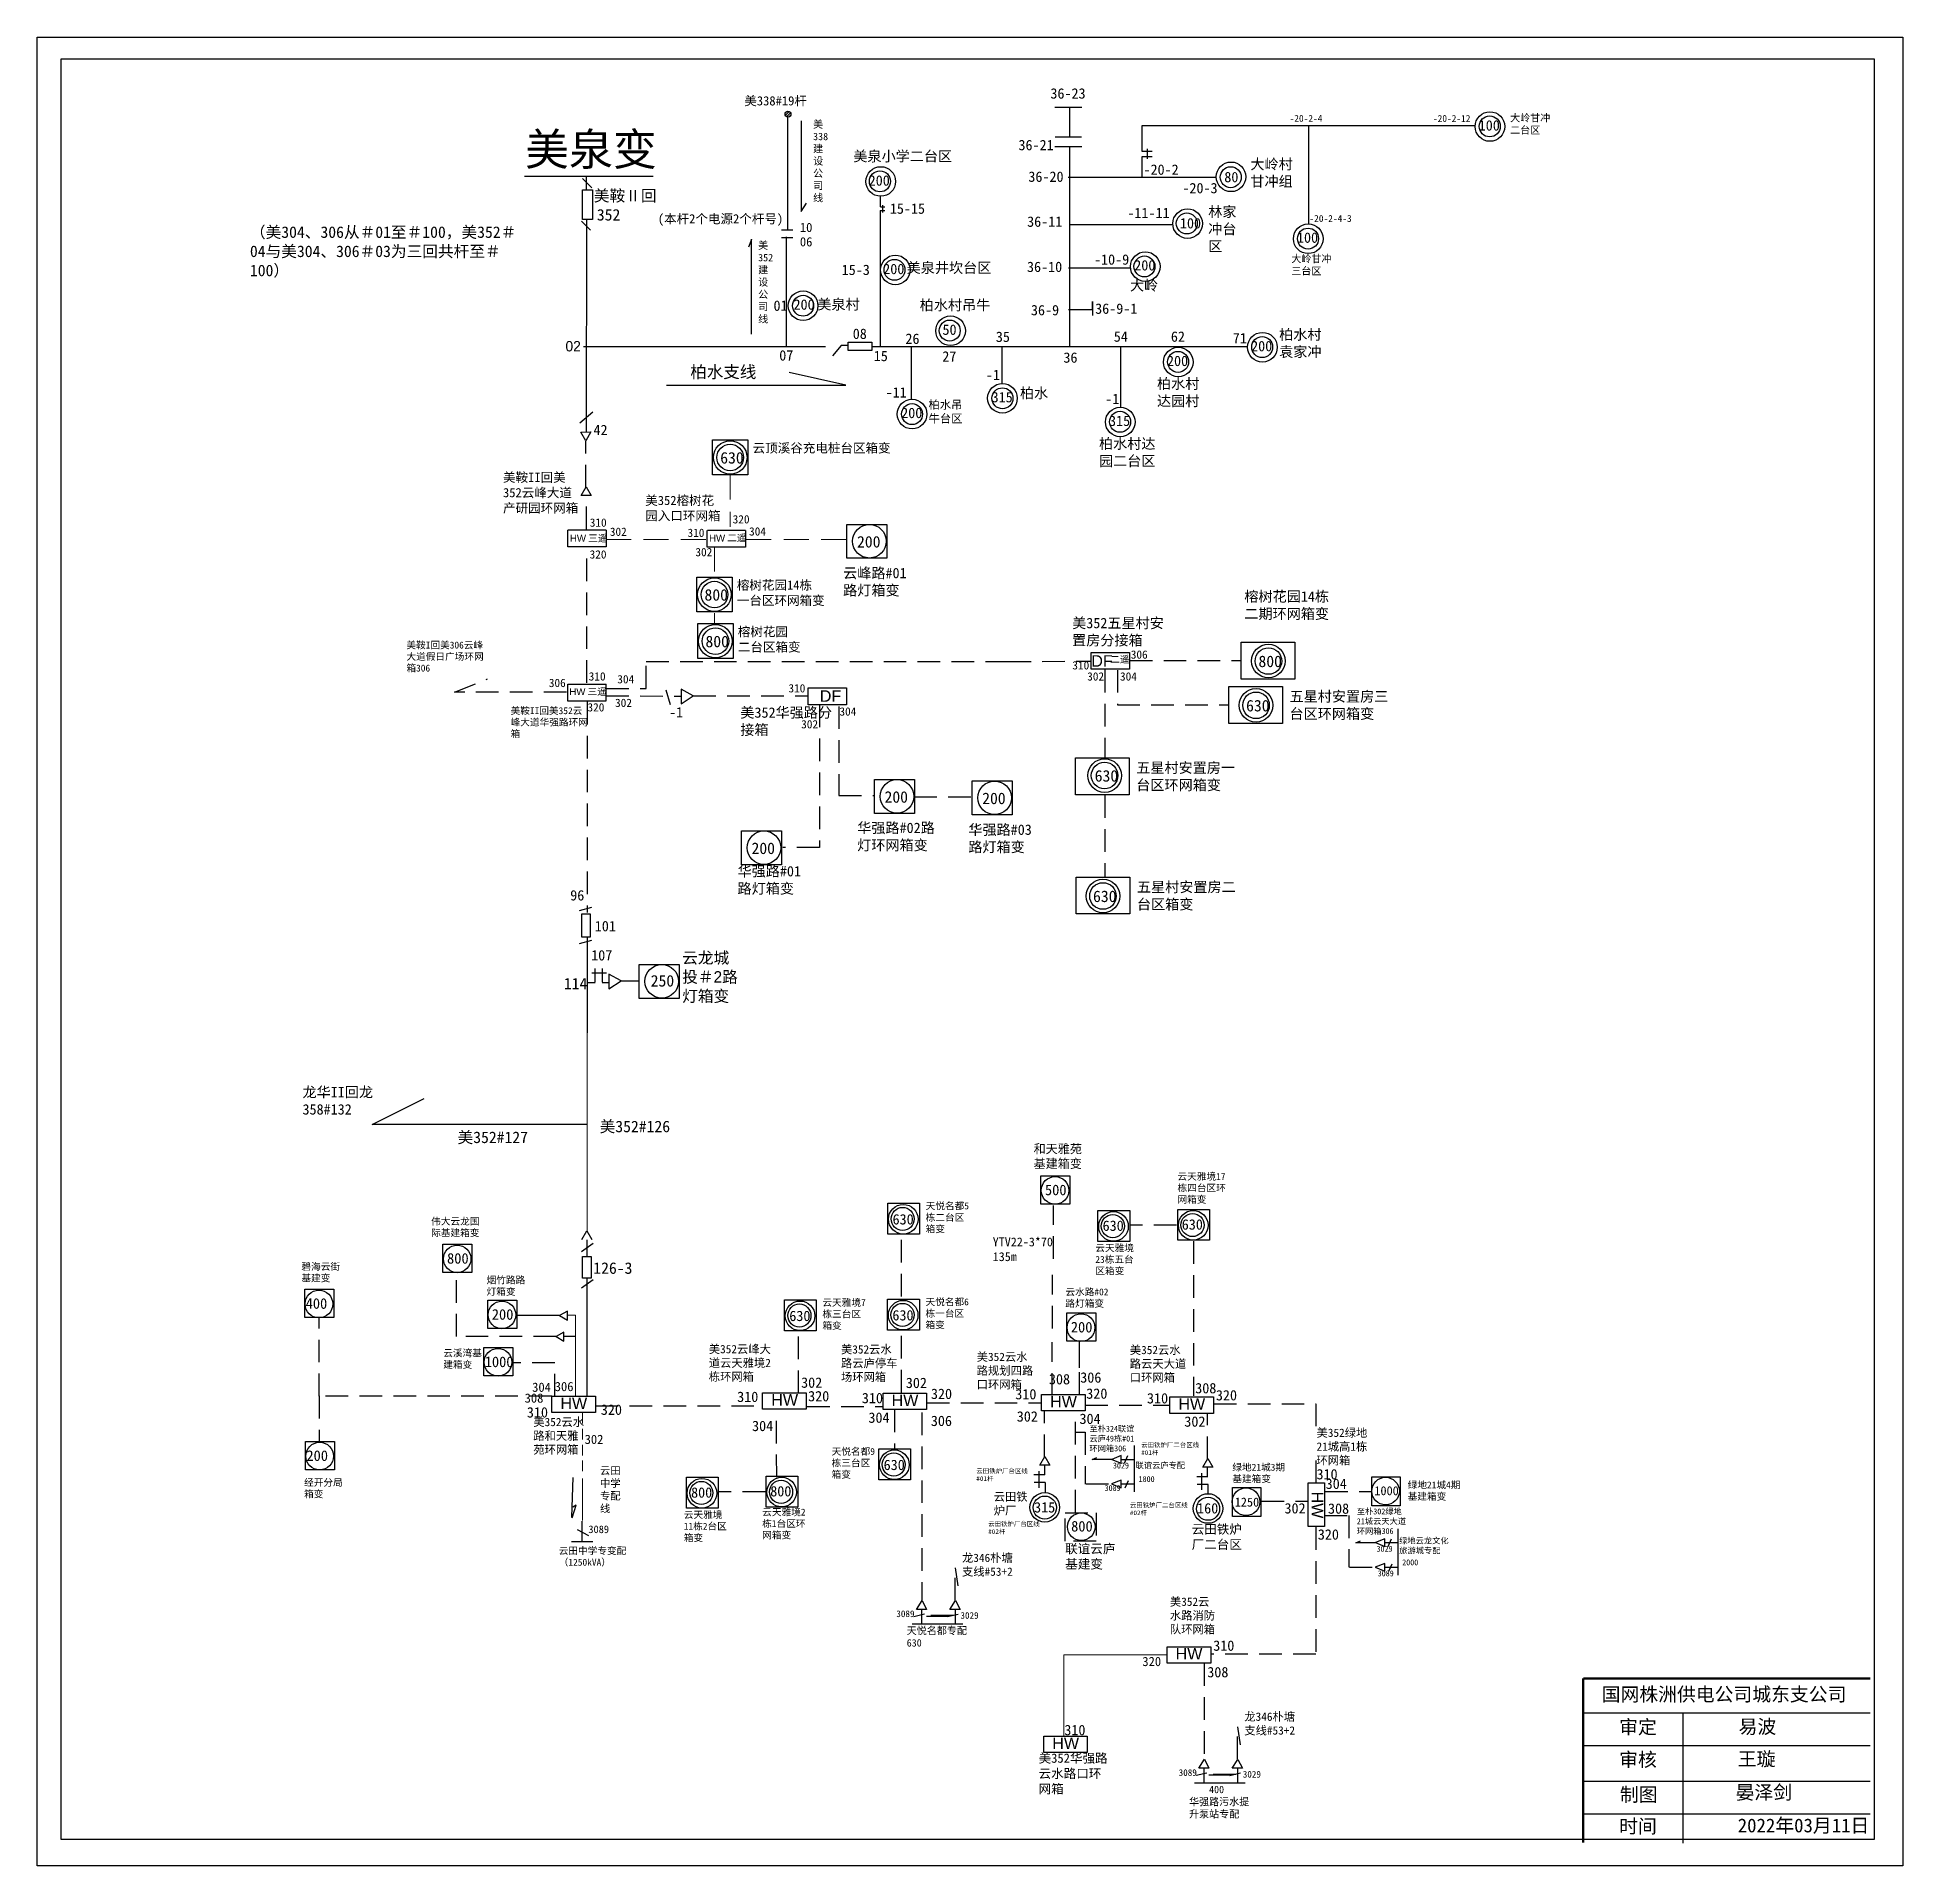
# Model space of a CAD drawing. Extents: x 30 to 436, y -105 to 292.
import ezdxf

# ---------------------------------------------------------------- set-up
doc = ezdxf.new("R2010")
doc.units = 0
doc.header["$LTSCALE"] = 0.774411
doc.linetypes.add('ACAD_ISO02W100', pattern=[15, 12, -3])
doc.linetypes.add('DASHED2', pattern=[9.525, 6.35, -3.175])
doc.layers.get('0').update_dxf_attribs({"linetype": 'CONTINUOUS'})
doc.layers.add('0-RefEdit0', color=7, linetype='CONTINUOUS')
doc.styles.add('KaiTi_txtstyle_3.00_0_0', font='simkai.ttf', dxfattribs={"height": 3})
doc.styles.add('SimSun_txtstyle_2.00_0_0', font='', dxfattribs={"height": 2})
doc.styles.add('SimSun_txtstyle_2.50_0_0', font='', dxfattribs={"height": 2.5})
doc.styles.add('SimSun_txtstyle_200.00_0_0200', font='', dxfattribs={"height": 200})
doc.styles.get("Standard").update_dxf_attribs({"font": '', "height": 2.5})
doc.styles.add('字体', font='simkai.ttf', dxfattribs={"height": 2.5})
doc.styles.add('楷体_GB2312_txtstyle_2.00_0_0', font='simkai_0.ttf', dxfattribs={"height": 2})
doc.styles.get('SimSun_txtstyle_2.00_0_0').set_extended_font_data('SimSun')
doc.styles.get('SimSun_txtstyle_2.50_0_0').set_extended_font_data('SimSun')
doc.styles.get('SimSun_txtstyle_200.00_0_0200').set_extended_font_data('SimSun')
doc.styles.get('Standard').set_extended_font_data('SimSun')

# ---------------------------------------------------------------- blocks, each defined once
blk = doc.blocks.new('A$C5A5E76D9')
at = {"linetype": 'Continuous'}
for centre, radius in [((3.22, 3.22), 3.22), ((3.04, 3.26), 2.28)]:
    blk.add_circle(centre, radius, dxfattribs=at)

msp = doc.modelspace()

# ---------------------------------------------------------------- hatches: boundary and pattern name
at = {"linetype": 'Continuous'}
h = msp.add_hatch(dxfattribs=at)
h.set_pattern_fill('JIS_WOOD', color=0, scale=0.590846, style=0)
h.set_pattern_definition([(45, (127.9085, 162.13537), (-0.2954229, 0.2954229), [])])
edge = h.paths.add_edge_path()
edge.add_arc((193.4, 275.76), 0.638, 0, 360)

# ---------------------------------------------------------------- linework, layer by layer
for p, q in [((257.28, 277.21), (251.45, 277.21)), ((257.28, 268.65), (251.45, 268.65)), ((254.68, 225.23), (254.68, 268.61)), ((164.11, 262.2), (136.12, 262.2)), ((150.72, 259.77), (148.74, 261.75)), ((254.35, 262.06), (286.5, 262.06)), ((150.5, 250.54), (148.52, 252.52)), ((149.62, 252.85), (149.52, 206.6)), ((213.47, 254.8), (213.47, 225.21)), ((254.52, 251.8), (276.87, 251.8)), ((254.4, 242.36), (267.74, 242.36)), ((254.38, 233.32), (259.6, 233.32)), ((259.6, 233.32), (259.6, 235)), ((259.6, 235), (259.6, 231.95)), ((211.62, 225.24), (293.16, 225.24)), ((220.19, 225.15), (220.19, 213.67)), ((149.72, -3.11), (149.72, 22.62)), ((265.86, -15.89), (263.8, -16.71)), ((265.86, -17.55), (265.86, -15.89)), ((263.8, -16.71), (265.86, -17.55)), ((265.82, -21.23), (263.77, -22.05)), ((263.77, -22.05), (265.82, -22.89)), ((265.82, -22.89), (265.82, -21.23)), ((323.17, -33.99), (321.12, -34.81)), ((321.12, -34.81), (323.17, -35.65)), ((323.17, -35.65), (323.17, -33.99)), ((323.13, -39.33), (321.08, -40.15)), ((321.08, -40.15), (323.13, -40.99)), ((323.13, -40.99), (323.13, -39.33)), ((366.32, -71.84), (428.68, -71.84)), ((387.96, -71.85), (387.96, -100.18)), ((366.32, -78.94), (428.68, -78.94)), ((366.32, -86.69), (428.68, -86.69)), ((366.32, -93.8), (428.68, -93.8))]:
    msp.add_line(p, q, dxfattribs=at)
at = {"color": 0, "linetype": 'Continuous'}
for p, q in [((254.7, 270.81), (254.7, 277.2)), ((193.36, 250.61), (193.36, 275.05)), ((196.29, 274.3), (196.29, 254.6)), ((251.5, 270.81), (257.24, 270.81)), ((196.29, 254.6), (197.39, 256.4)), ((185.44, 248.54), (184.79, 246.87)), ((185.42, 248.59), (185.42, 227.93)), ((191.98, 250.59), (194.42, 250.59)), ((191.98, 248.96), (194.42, 248.96)), ((193.09, 225.39), (193.09, 249.1)), ((148.92, 225.24), (193.25, 225.24)), ((193.25, 225.24), (201.54, 225.24)), ((204.98, 225.49), (203.09, 223.24)), ((206.57, 225.49), (204.98, 225.49)), ((239.98, 217.26), (239.98, 225.17)), ((265.72, 225.18), (265.72, 212.16)), ((205.99, 216.83), (193.69, 219.62)), ((167.02, 216.83), (205.99, 216.83)), ((148.1, 102.6), (150.72, 103.32)), ((148.1, 95.46), (150.72, 96.17)), ((149.71, 96.66), (149.71, 76.01))]:
    msp.add_line(p, q, dxfattribs=at)
at = {"linetype": 'ACAD_ISO02W100'}
for p, q in [((149.58, 259.28), (149.58, 262.37)), ((148.7, 252.88), (148.7, 259.28)), ((148.7, 259.28), (150.91, 259.28)), ((150.91, 259.28), (150.91, 252.88)), ((150.91, 252.88), (148.7, 252.88))]:
    msp.add_line(p, q, dxfattribs=at)
at = {"linetype": 'DASHED2'}
for p, q in [((213.48, 255.62), (213.48, 257.92)), ((213.48, 255.62), (214.46, 255.62)), ((214.03, 254.39), (214.03, 255.97)), ((213.47, 254.79), (214.48, 254.79)), ((149.44, 194.63), (149.44, 204.68)), ((149.59, 185.52), (149.59, 192.83)), ((149.67, 152.1), (149.67, 181.74)), ((267.71, 156.98), (291.76, 156.98)), ((265.01, 147.35), (289.06, 147.35)), ((251.12, 26.87), (251.12, 38.5)), ((277.87, 34.21), (267.67, 34.21)), ((218.11, 18.71), (218.11, 32.29)), ((281.58, 30.71), (281.58, -2.93)), ((250.91, 11.75), (250.91, 23.38)), ((195.66, -2.29), (195.66, 11.29)), ((218.07, -2.15), (218.07, 11.43)), ((250.82, -2.85), (250.82, 8.79)), ((256.77, -2.66), (256.77, 8.97)), ((142.69, 4.27), (133.68, 4.27)), ((142.69, -3.01), (142.69, 4.27)), ((151.58, -5.07), (187.67, -5.07)), ((190.96, -20.6), (190.86, -5.93)), ((197.6, -5.21), (213.99, -5.21)), ((216.56, -5.91), (216.56, -14.44)), ((223.59, -4.41), (248.53, -4.41)), ((249.19, -16.21), (249.19, -6.16)), ((255.92, -28.23), (255.92, -6.29)), ((258.01, -4.91), (276.36, -4.91)), ((284.6, -16.67), (284.6, -6.61)), ((255.98, -10.79), (258.01, -10.79)), ((258.01, -10.79), (258.01, -22.08)), ((263.84, -16.73), (259.54, -16.73)), ((188.41, -23.79), (178.21, -23.79)), ((258.2, -22.05), (263.73, -22.05)), ((310.22, -23.67), (320.28, -23.67)), ((296.38, -25.81), (306.43, -25.81)), ((147.53, -31.93), (150.01, -33.26)), ((148.68, -34.64), (148.68, -30.17)), ((310.07, -28.89), (315.32, -28.89)), ((315.32, -28.89), (315.32, -40.18)), ((146.35, -34.57), (151, -34.57)), ((321.15, -34.83), (316.86, -34.83)), ((315.51, -40.15), (321.04, -40.15))]:
    msp.add_line(p, q, dxfattribs=at)
at = {"color": 0, "linetype": 'DASHED2'}
for p, q in [((150.97, 210.95), (148.11, 208.54)), ((162.57, 150.89), (162.57, 156.76)), ((162.57, 156.76), (241.42, 156.76)), ((241.32, 156.76), (259.31, 156.82)), ((262.3, 154.94), (262.3, 135.84)), ((265.01, 154.9), (265.01, 147.35)), ((153.88, 150.89), (162.57, 150.89)), ((149.73, 147.99), (149.73, 102.22)), ((153.91, 149.3), (170.14, 149.24)), ((172.82, 149.31), (197.76, 149.31)), ((200.27, 147.38), (200.27, 116.34)), ((204.45, 147.01), (204.45, 127.59)), ((204.45, 127.59), (212.09, 127.59)), ((220.87, 127.34), (233.35, 127.34)), ((262.3, 127.68), (262.3, 109.96)), ((200.27, 116.34), (192.26, 116.34)), ((91.5, -2.93), (91.5, -12.79)), ((222.53, -6.52), (222.53, -47.33)), ((285.98, -4.6), (308.13, -4.6)), ((308.13, -4.6), (308.13, -10.62)), ((308.13, -16.95), (308.13, -21.84)), ((308.13, -31.48), (308.13, -59.06)), ((229.74, -47.37), (229.74, -40.3)), ((229.74, -40.3), (230.34, -44.24)), ((228.45, -50.86), (221.18, -50.85)), ((229.4, -50.67), (222.13, -50.65)), ((308.13, -59.06), (285.43, -59.06)), ((283.91, -61.03), (283.91, -81.86)), ((291.12, -81.91), (291.12, -74.84)), ((291.12, -74.84), (291.72, -78.77)), ((289.83, -85.4), (282.56, -85.38)), ((290.78, -85.2), (283.51, -85.19))]:
    msp.add_line(p, q, dxfattribs=at)
for p, q in [((148.34, 206.64), (150.52, 206.66)), ((149.45, 204.76), (148.34, 206.64)), ((150.52, 206.66), (149.45, 204.76)), ((148.41, 192.87), (149.5, 194.76)), ((149.5, 194.76), (150.59, 192.87)), ((150.59, 192.87), (148.41, 192.87)), ((148.58, 31.11), (149.67, 33)), ((149.67, 33), (150.76, 31.11)), ((148.53, 28.45), (151.04, 30.31)), ((149.72, 27.48), (149.72, 31.05)), ((148.53, 20.56), (151.04, 22.42)), ((248.16, -17.97), (249.25, -16.08)), ((249.25, -16.08), (250.34, -17.97)), ((266.56, -17.52), (267.29, -15.89)), ((268.73, -23.77), (268.73, -13.68)), ((250.34, -17.97), (248.16, -17.97)), ((259.55, -16.74), (260.56, -16.31)), ((265.84, -16.71), (268.73, -16.71)), ((283.57, -18.42), (284.66, -16.54)), ((285.75, -18.42), (283.57, -18.42)), ((284.66, -16.54), (285.75, -18.42)), ((146.6, -20.67), (146.34, -29.27)), ((265.8, -22.05), (268.69, -22.05)), ((266.69, -22.91), (267.42, -21.28)), ((146.45, -29.39), (147.38, -26.69)), ((147.38, -26.69), (146.59, -27.07)), ((326.04, -41.87), (326.04, -31.78)), ((316.86, -34.84), (317.87, -34.42)), ((323.15, -34.81), (326.04, -34.81)), ((323.87, -35.62), (324.6, -34)), ((323.11, -40.15), (326, -40.15)), ((324, -41.01), (324.73, -39.39))]:
    msp.add_line(p, q)
at = {"color": 7, "linetype": 'DASHED2', "lineweight": 0, "ltscale": 1.072401}
for p, q in [((180.83, 197.22), (180.83, 186.06)), ((177.43, 181.62), (177.43, 175.19)), ((177.44, 167.26), (177.44, 164.96))]:
    msp.add_line(p, q, dxfattribs=at)
at = {"color": 0}
for p, q in [((145.52, 181.69), (145.52, 185.34)), ((145.55, 185.35), (153.88, 185.35)), ((153.85, 185.34), (153.85, 181.69)), ((175.84, 181.62), (175.84, 185.27)), ((175.87, 185.28), (184.19, 185.28)), ((184.16, 185.27), (184.16, 181.62)), ((153.85, 181.69), (145.52, 181.69)), ((184.16, 181.62), (175.84, 181.62)), ((259.32, 158.73), (267.64, 158.73)), ((259.32, 155.08), (259.32, 158.73)), ((267.64, 158.73), (267.64, 155.08)), ((267.64, 155.08), (259.32, 155.08)), ((145.5, 148.14), (145.5, 151.8)), ((145.53, 151.8), (153.85, 151.8)), ((153.82, 151.8), (153.82, 148.14)), ((167.87, 147.36), (166.91, 150.49)), ((197.76, 147.37), (197.76, 151.02)), ((197.76, 151.02), (206.09, 151.02)), ((206.09, 151.02), (206.09, 147.37)), ((153.82, 148.14), (145.5, 148.14)), ((206.09, 147.37), (197.76, 147.37))]:
    msp.add_line(p, q, dxfattribs=at)
at = {"color": 7, "linetype": 'DASHED2', "lineweight": 0, "ltscale": 1.102744}
for p, q in [((153.86, 183.3), (175.7, 183.3)), ((184.34, 183.28), (206.18, 183.28))]:
    msp.add_line(p, q, dxfattribs=at)
at = {"color": 1, "linetype": 'DASHED2'}
for p, q in [((120.9, 150.12), (128.07, 152.96)), ((145.24, 150.12), (120.9, 150.12))]:
    msp.add_line(p, q, dxfattribs=at)
at = {"color": 7, "linetype": 'Continuous', "lineweight": 0, "ltscale": 0.483119}
msp.add_line((149.71, 76.01), (149.72, 32.99), dxfattribs=at)
at = {"color": 1, "linetype": 'Continuous'}
for p, q in [((102.98, 56.13), (114.31, 61.72)), ((149.75, 56.13), (102.98, 56.13))]:
    msp.add_line(p, q, dxfattribs=at)
at = {"color": 7, "linetype": 'DASHED2'}
for p, q in [((91.48, -2.98), (91.48, 14.11)), ((142.04, -2.99), (91.48, -2.98))]:
    msp.add_line(p, q, dxfattribs=at)
at = {"color": 7, "linetype": 'Continuous', "lineweight": 0, "ltscale": 0.40119}
for p, q in [((147.21, 14.63), (145.46, 14.63)), ((147.21, -2.99), (147.21, 14.63)), ((148.73, -20.85), (148.73, -29.99))]:
    msp.add_line(p, q, dxfattribs=at)
at = {"color": 7, "linetype": 'DASHED2', "lineweight": 0, "ltscale": 0.467948}
msp.add_line((148.74, -6.63), (148.69, -19.25), dxfattribs=at)
at = {"ltscale": 2}
for p, q in [((249.24, -20.05), (246.85, -20.05)), ((248, -22.87), (248, -19.28)), ((249.22, -20.04), (249.22, -17.96)), ((283.41, -23.32), (283.41, -19.74)), ((284.63, -20.49), (284.63, -18.42)), ((249.34, -21.76), (246.94, -21.76)), ((249.36, -23.82), (249.36, -21.75)), ((284.66, -20.5), (282.27, -20.5)), ((284.75, -22.21), (282.36, -22.21)), ((284.78, -24.28), (284.78, -22.2))]:
    msp.add_line(p, q, dxfattribs=at)
at = {"color": 7, "linetype": 'Continuous', "lineweight": 0, "ltscale": 0.723287}
for p, q in [((275.81, -59.21), (253.39, -59.21)), ((253.39, -59.21), (253.39, -76.95))]:
    msp.add_line(p, q, dxfattribs=at)
at = {"color": 7, "linetype": 'Continuous'}
for points in [[(30.19, 292.47), (435.75, 292.47), (435.75, -105.05), (30.19, -105.05)], [(35.39, 287.79), (429.54, 287.79), (429.54, -99.36), (35.39, -99.36)], [(143.74, 14.56), (145.43, 13.58), (145.43, 15.53)], [(143, 9.98), (144.69, 9), (144.69, 10.96)]]:
    msp.add_lwpolyline(points, close=True, dxfattribs=at)
for points in [[(272.57, 267.63), (270.41, 267.63), (270.41, 273.32), (342.7, 273.32)], [(306.56, 273.32), (306.56, 251.96)], [(271.49, 268.19), (271.49, 266.06)], [(270.43, 262.06), (270.43, 266.55), (272.56, 266.55)], [(143.74, 14.56), (134.43, 14.56)], [(147.28, 9.99), (144.77, 9.99)], [(256.77, 3.16), (256.77, 5.01), (256.77, 5.01), (256.77, 5.01), (256.77, 5.01)]]:
    msp.add_lwpolyline(points, dxfattribs=at)
at = {"color": 0, "linetype": 'Continuous'}
for points in [[(206.51, 224.39), (206.51, 226.2), (211.6, 226.2), (211.6, 224.39)], [(177, 204.93), (184.69, 204.93), (184.69, 197.33), (177, 197.33)], [(173.57, 175.12), (181.27, 175.12), (181.27, 167.52), (173.57, 167.52)], [(173.78, 165), (181.47, 165), (181.47, 157.4), (173.78, 157.4)], [(255.88, 135.82), (267.57, 135.82), (267.57, 127.8), (255.88, 127.8)], [(256.04, 109.89), (267.73, 109.89), (267.73, 101.88), (256.04, 101.88)], [(148.6, 101.92), (150.42, 101.92), (150.42, 96.84), (148.6, 96.84)]]:
    msp.add_lwpolyline(points, close=True, dxfattribs=at)
at = {"linetype": 'Continuous'}
for points in [[(291.9, 160.96), (303.6, 160.96), (303.6, 152.94), (291.9, 152.94)], [(289.21, 151.32), (300.9, 151.32), (300.9, 143.31), (289.21, 143.31)], [(222.01, 32.23), (215.1, 32.23), (215.1, 38.97), (222.01, 38.97)], [(267.7, 30.67), (260.8, 30.67), (260.8, 37.41), (267.7, 37.41)], [(285.03, 30.92), (278.13, 30.92), (278.13, 37.65), (285.03, 37.65)], [(199.56, 11.23), (192.66, 11.23), (192.66, 17.97), (199.56, 17.97)], [(221.97, 11.38), (215.07, 11.38), (215.07, 18.11), (221.97, 18.11)], [(142.04, -2.99), (151.53, -2.99), (151.53, -6.55), (142.04, -6.55)], [(187.89, -2.24), (197.38, -2.24), (197.38, -5.8), (187.89, -5.8)], [(214.06, -2.34), (223.55, -2.34), (223.55, -5.89), (214.06, -5.89)], [(248.52, -2.63), (258.01, -2.63), (258.01, -6.19), (248.52, -6.19)], [(276.4, -3.15), (285.89, -3.15), (285.89, -6.71), (276.4, -6.71)], [(220.06, -21.15), (213.16, -21.15), (213.16, -14.42), (220.06, -14.42)], [(178.24, -27.33), (171.34, -27.33), (171.34, -20.6), (178.24, -20.6)], [(195.57, -27.09), (188.66, -27.09), (188.66, -20.36), (195.57, -20.36)], [(310.05, -21.84), (310.05, -31.33), (306.5, -31.33), (306.5, -21.84)], [(275.81, -57.44), (285.3, -57.44), (285.3, -60.99), (275.81, -60.99)], [(248.99, -76.9), (258.48, -76.9), (258.48, -80.45), (248.99, -80.45)]]:
    msp.add_lwpolyline(points, close=True, dxfattribs=at)
for points in [[(248.37, 44.95), (254.69, 44.95), (254.69, 38.8), (248.37, 38.8)], [(118.38, 30.07), (124.7, 30.07), (124.7, 23.92), (118.38, 23.92)], [(148.72, 27.43), (150.58, 27.43), (150.58, 22.69), (148.72, 22.69)], [(88.33, 20.26), (94.64, 20.26), (94.64, 14.11), (88.33, 14.11)], [(128.11, 17.89), (134.43, 17.89), (134.43, 11.73), (128.11, 11.73)], [(254, 15.12), (260.32, 15.12), (260.32, 8.97), (254, 8.97)], [(127.26, 7.59), (133.57, 7.59), (133.57, 1.43), (127.26, 1.43)], [(88.48, -12.81), (94.8, -12.81), (94.8, -18.96), (88.48, -18.96)], [(296.17, -22.83), (296.17, -29.14), (290.02, -29.14), (290.02, -22.83)], [(326.51, -20.51), (326.51, -26.83), (320.36, -26.83), (320.36, -20.51)]]:
    msp.add_lwpolyline(points, close=True)
at = {"color": 7, "linetype": 'DASHED2'}
msp.add_lwpolyline([(143, 9.98), (121.36, 9.98), (121.36, 23.94)], dxfattribs=at)
at = {"linetype": 'DASHED2'}
msp.add_lwpolyline([(253.66, -28.31), (260.42, -28.31), (260.42, -34.51), (253.66, -34.51)], close=True, dxfattribs=at)
at = {"color": 0, "linetype": 'Continuous', "const_width": 0.5}
msp.add_lwpolyline([(366.28, -64.34), (366.28, -100.06)], dxfattribs=at)
at = {"linetype": 'Continuous', "const_width": 0.5}
msp.add_lwpolyline([(366.32, -64.34), (428.68, -64.34)], dxfattribs=at)
at = {"color": 0, "linetype": 'Continuous'}
for centre, radius in [((193.4, 275.76), 0.638), ((213.57, 261.12), 3.22), ((213.39, 261.15), 2.28), ((216.74, 241.88), 3.22), ((216.56, 241.91), 2.28), ((228.74, 228.66), 3.22), ((228.56, 228.7), 2.28), ((240.03, 213.98), 3.22), ((240.03, 213.98), 2.28), ((220.37, 210.55), 3.22), ((220.37, 210.55), 2.28)]:
    msp.add_circle(centre, radius, dxfattribs=at)
at = {"linetype": 'Continuous'}
for centre, radius in [((346.02, 273.07), 3.22), ((345.97, 273.1), 2.28), ((289.72, 262.13), 3.22), ((289.66, 262.05), 2.28), ((306.51, 248.67), 3.22), ((306.46, 248.7), 2.28), ((196.69, 234.11), 3.22), ((196.69, 234.11), 2.28), ((296.54, 225.08), 3.22), ((296.49, 225.12), 2.28), ((278.26, 221.87), 3.22), ((278.21, 221.9), 2.28), ((265.65, 208.83), 3.22), ((265.6, 208.87), 2.28), ((218.47, 35.5), 3.22), ((264.17, 33.94), 3.22), ((281.5, 34.18), 3.22), ((196.02, 14.5), 3.22), ((218.44, 14.64), 3.22), ((216.53, -17.88), 3.22), ((174.7, -24.07), 3.22), ((192.03, -23.82), 3.22)]:
    msp.add_circle(centre, radius, dxfattribs=at)
at = {"color": 0}
for centre, radius in [((180.84, 201.11), 3.65), ((180.84, 201.11), 2.89), ((211.11, 182.91), 3.65), ((177.41, 171.3), 3.65), ((177.41, 171.3), 2.89), ((177.62, 161.18), 3.65), ((177.62, 161.18), 2.89), ((262.24, 131.96), 3.65), ((262.24, 131.96), 2.89), ((217.1, 127.43), 3.65), ((238.32, 127.12), 3.65), ((188.17, 116.27), 3.65), ((261.88, 105.77), 3.65), ((261.88, 105.77), 2.89), ((165.96, 87.22), 3.65)]:
    msp.add_circle(centre, radius, dxfattribs=at)
for centre, radius in [((297.85, 156.86), 3.65), ((297.85, 156.86), 2.89), ((295.16, 147.23), 3.65), ((295.16, 147.23), 2.89), ((251.47, 41.77), 3), ((218.33, 35.56), 2.51), ((264.02, 34), 2.51), ((281.35, 34.24), 2.51), ((121.48, 26.88), 3), ((91.42, 17.07), 3), ((131.21, 14.7), 3), ((195.88, 14.56), 2.51), ((218.29, 14.7), 2.51), ((257.1, 11.93), 3), ((130.36, 4.4), 3), ((91.58, -16), 3), ((216.38, -17.83), 2.51), ((174.56, -24.01), 2.51), ((191.89, -23.77), 2.51), ((249.23, -27.14), 3.22), ((284.72, -27.39), 3.22), ((292.98, -25.92), 3), ((323.32, -23.61), 3), ((249.24, -27.2), 2.51), ((257.16, -31.36), 3), ((284.73, -27.45), 2.51)]:
    msp.add_circle(centre, radius)
at = {"layer": '0-RefEdit0', "color": 0, "ltscale": 2}
for p, q in [((172.82, 149.31), (170.17, 150.76)), ((170.17, 150.76), (170.18, 147.57)), ((170.18, 147.57), (172.82, 149.31))]:
    msp.add_line(p, q, dxfattribs=at)
at = {"layer": '0-RefEdit0', "color": 0, "linetype": 'ByBlock', "ltscale": 2}
for p, q in [((151.43, 89.99), (151.44, 87.01)), ((153, 89.99), (153.01, 87.02)), ((149.67, 87), (151.45, 87)), ((153.93, 88.97), (150.79, 88.97)), ((153.01, 87), (154.45, 87)), ((160.91, 87.27), (157.08, 87.26))]:
    msp.add_line(p, q, dxfattribs=at)
at = {"layer": '0-RefEdit0', "color": 0, "linetype": 'Continuous', "ltscale": 2}
for p, q in [((157.1, 87.3), (154.45, 88.75)), ((154.45, 88.75), (154.46, 85.56)), ((154.46, 85.56), (157.1, 87.3))]:
    msp.add_line(p, q, dxfattribs=at)
at = {"layer": '0-RefEdit0', "linetype": 'ByBlock', "ltscale": 2}
for p, q in [((221.33, -49.33), (222.54, -47.38)), ((222.54, -47.38), (223.54, -49.33)), ((228.61, -49.35), (229.81, -47.39)), ((229.81, -47.39), (230.82, -49.35)), ((220.4, -52.48), (231.43, -52.48)), ((223.08, -50.4), (220.74, -50.92)), ((223.54, -49.33), (221.33, -49.33)), ((222.53, -52.39), (222.53, -49.34)), ((230.42, -50.44), (228.09, -50.96)), ((230.82, -49.35), (228.61, -49.35)), ((229.8, -52.41), (229.8, -49.36)), ((284.45, -84.93), (282.12, -85.45)), ((282.71, -83.87), (283.92, -81.91)), ((284.92, -83.87), (282.71, -83.87)), ((283.91, -86.92), (283.91, -83.88)), ((283.92, -81.91), (284.92, -83.87)), ((291.8, -84.97), (289.47, -85.49)), ((289.99, -83.88), (291.19, -81.93)), ((292.2, -83.88), (289.99, -83.88)), ((291.18, -86.94), (291.18, -83.89)), ((291.19, -81.93), (292.2, -83.88)), ((281.78, -87.02), (292.81, -87.02))]:
    msp.add_line(p, q, dxfattribs=at)
at = {"layer": '0-RefEdit0', "color": 0, "linetype": 'ByBlock', "ltscale": 2}
for points in [[(206.22, 186.57), (214.92, 186.57), (214.92, 179.2), (206.22, 179.2)], [(212.21, 131.09), (220.91, 131.09), (220.91, 123.72), (212.21, 123.72)], [(233.44, 130.78), (242.14, 130.78), (242.14, 123.41), (233.44, 123.41)], [(183.28, 119.93), (191.98, 119.93), (191.98, 112.56), (183.28, 112.56)], [(161.07, 90.88), (169.77, 90.88), (169.77, 83.51), (161.07, 83.51)]]:
    msp.add_lwpolyline(points, close=True, dxfattribs=at)

# ---------------------------------------------------------------- block references
at = {"linetype": 'Continuous'}
for p in [(277.07, 248.74), (267.86, 239.39)]:
    msp.add_blockref('A$C5A5E76D9', p, dxfattribs=at)

# ---------------------------------------------------------------- texts
at = {"linetype": 'Continuous', "style": '字体'}
msp.add_text('美泉变', height=7, dxfattribs=at).set_placement((136.24, 264.62))
at = {"linetype": 'Continuous'}
for s, height, p in [('100', 2.25, (343.57, 272.19)), ('80', 2.25, (288.26, 260.96)), ('352', 2.5, (151.84, 252.63)), ('100', 2.25, (278.61, 250.92)), ('100', 2.25, (304.06, 247.79)), ('200', 2.25, (268.68, 241.77)), ('200', 2.25, (194.6, 233.24)), ('200', 2.25, (275.8, 220.99)), ('200', 2.25, (294.09, 224.21)), ('315', 2.25, (263.2, 207.96)), ('630', 2.25, (216.14, 34.36)), ('630', 2.25, (261.8, 32.97)), ('630', 2.25, (279.01, 33.24)), ('630', 2.25, (193.69, 13.36)), ('630', 2.25, (216.1, 13.5)), ('306', 2, (142.69, -1.87)), ('302', 2.25, (196.25, -1.14)), ('302', 2.25, (219.02, -1.2)), ('308', 2.25, (250.13, -0.4)), ('306', 2.25, (256.94, -0.03)), ('308', 2, (136.14, -4.38)), ('304', 2, (137.78, -2.02)), ('310', 2.25, (182.35, -4.23)), ('320', 2.25, (197.78, -4.09)), ('310', 2.25, (209.46, -4.5)), ('320', 2.25, (224.48, -3.58)), ('310', 2.25, (242.82, -3.66)), ('320', 2.25, (258.25, -3.53)), ('310', 2.25, (271.45, -4.55)), ('308', 2.25, (281.94, -2.35)), ('320', 2.25, (286.43, -3.89)), ('310', 2.25, (136.63, -7.61)), ('320', 2.25, (152.71, -7.03)), ('304', 2.25, (210.89, -8.76)), ('306', 2.25, (224.46, -9.46)), ('302', 2.25, (243.14, -8.5)), ('304', 2.25, (256.78, -9.01)), ('302', 2.25, (279.57, -9.61)), ('302', 2, (149.19, -13.35)), ('304', 2.25, (185.59, -10.56)), ('630', 2.25, (214.2, -19.03)), ('310', 2.25, (308.3, -21.06)), ('800', 2.25, (172.33, -25.04)), ('800', 2.25, (189.54, -24.76)), ('304', 2.25, (310.3, -23.14)), ('302', 2.25, (301.34, -28.47)), ('308', 2.25, (310.81, -28.53)), ('320', 2.25, (308.59, -34.16)), ('310', 2.25, (285.85, -58.33)), ('320', 2, (270.44, -61.65)), ('308', 2.25, (284.56, -64.09)), ('310', 2.25, (253.48, -76.68))]:
    msp.add_text(s, height=height, dxfattribs=at).set_placement(p)
at = {"color": 0, "linetype": 'Continuous'}
for s, p in [('200', (210.94, 260.21)), ('200', (214.11, 240.97)), ('50', (226.99, 227.78)), ('315', (237.67, 213.11)), ('200', (218.01, 209.68))]:
    msp.add_text(s, height=2.25, dxfattribs=at).set_placement(p)
for s, p in [('315', (246.91, -28.26)), ('160', (282.35, -28.47))]:
    msp.add_text(s, height=2.25).set_placement(p)
at = {"color": 0, "linetype": 'Continuous', "attachment_point": 1}
for s, insert, char_height, width in [('美338#19杆', (183.9, 279.66), 2, 29.8944), ('{\\fSimSun|b0|i0|c134|p2;美\\P338\\P建\\P设\\P公\\P司\\P线}', (198.86, 274.37), 1.6, 29.8944), ('15-15', (215.54, 256.35), 2.25, 4.9309), ('{\\fSimSun|b0|i0|c134|p2;(本杆2个电源2个杆号)}', (165.09, 254.01), 2, 29.2726), ('10', (195.98, 252.13), 2, 14.3878), ('{\\fSimSun|b0|i0|c134|p2;美\\P352\\P建\\P设\\P公\\P司\\P线}', (186.91, 248.04), 1.6, 29.8944), ('{\\fSimSun|b0|i0|c134|p2;06}', (195.99, 249.01), 2, 25.8303), ('15-3', (205.07, 243.04), 2.25, 4.9309), ('08', (207.48, 229.14), 2.25, 42.7877), ('26', (218.93, 228.06), 2.25, 4.9309), ('35', (238.59, 228.48), 2.25, 4.9309), ('{\\f\uffbfﾬￌﾣﾤ_GB2312|b0|i0|c134|p49;02}', (145.02, 226.43), 2.2496, 4.9309), ('07', (191.5, 224.44), 2.25, 19.2707), ('15', (212.05, 224.31), 2.25, 4.9309), ('27', (226.95, 224.21), 2.25, 4.9309), ('36', (253.28, 223.97), 2.25, 4.9309), ('-1', (236.43, 220.21), 2.25, 4.9309), ('-11', (214.63, 216.39), 2.25, 4.9309), ('-1', (262.37, 214.99), 2.25, 4.9309), ('42', (151.11, 208.22), 2.25, 4.9309), ('-1', (167.54, 146.84), 2.25, 4.9309), ('96', (146.06, 107.05), 2.25, 4.9309), ('101', (151.39, 100.36), 2.25, 4.9309), ('107', (150.61, 94.01), 2.25, 4.9309)]:
    msp.add_mtext(s, dxfattribs=dict(at, insert=insert, char_height=char_height, width=width))
at = {"linetype": 'Continuous', "attachment_point": 1}
for s, insert, char_height, width in [('36-23', (250.45, 281.39), 2.25, 4.9309), ('-20-2-4', (302.45, 275.59), 1.5, 8.4381), ('-20-2-12', (333.62, 275.57), 1.5, 8.4381), ('36-21', (243.51, 270.17), 2.25, 4.9309), ('-20-2', (270.69, 264.83), 2.25, 4.9309), ('36-20', (245.66, 263.29), 2.25, 4.9309), ('-20-3', (279.15, 260.81), 2.25, 4.9309), ('36-11', (245.39, 253.52), 2.25, 4.9309), ('-11-11', (267.18, 255.41), 2.25, 4.9309), ('-20-2-4-3', (306.77, 253.83), 1.5, 8.4381), ('36-10', (245.36, 243.69), 2.25, 4.9309), ('-10-9', (259.93, 245.28), 2.25, 4.9309), ('01', (190.25, 235.25), 2.25, 4.9309), ('36-9', (246.22, 234.28), 2.25, 4.9309), ('36-9-1', (260.18, 234.6), 2.25, 4.9309), ('54', (264.23, 228.53), 2.25, 4.9309), ('62', (276.65, 228.53), 2.25, 4.9309), ('71', (290.1, 228.18), 2.25, 4.9309)]:
    msp.add_mtext(s, dxfattribs=dict(at, insert=insert, char_height=char_height, width=width))
for s, insert, char_height, width, style in [('{\\fSimSun|b0|i0|c134|p2;大岭甘冲\\P二台区}', (350.4, 275.76), 1.6, 9.4178, '字体'), ('美泉小学二台区', (207.61, 267.74), 2.25, 29.3445, '字体'), ('大岭村甘冲组', (293.93, 266.02), 2.25, 10.7831, '字体'), ('{\\fSimSun|b0|i0|c134|p2;美鞍Ⅱ回}', (151.19, 259.29), 2.5, 14.2318, '字体'), ('林家冲台区', (284.76, 255.67), 2.25, 9.0579, '字体'), ('{\\fSimSun|b0|i0|c134|p2;\\C1;（美304、306从＃01至＃100，美352＃04与美304、306＃03为三回共杆至＃100）}', (76.42, 251.36), 2.5, 58.5772, '字体'), ('美泉井坎台区', (219.2, 243.5), 2.25, 29.3445, '字体'), ('{\\fSimSun|b0|i0|c134|p2;大岭甘冲\\P三台区}', (302.83, 245.13), 1.6, 9.4178, '字体'), ('大岭', (267.75, 239.66), 2.25, 14.5632, '字体'), ('美泉村', (199.78, 235.54), 2.25, 29.3445, '字体'), ('柏水村吊牛', (222.04, 235.38), 2.25, 29.3445, '字体'), ('柏水村袁家冲', (300.19, 228.97), 2.25, 9.9548, '字体'), ('柏水村达园村', (273.63, 218.29), 2.25, 9.9548, '字体'), ('{\\fSimSun|b0|i0|c134|p2;柏水吊牛台区}', (223.96, 213.48), 1.7997, 8.2291, '字体'), ('柏水村达园二台区', (261.02, 205.25), 2.25, 14.1118, '字体'), ('{\\fArial|b0|i0|c0|p32;HW}', (143.92, -3.28), 2.5, 14.5033, '字体'), ('{\\fArial|b0|i0|c0|p32;HW}', (189.77, -2.52), 2.5, 14.5033, '字体'), ('{\\fArial|b0|i0|c0|p32;HW}', (215.93, -2.62), 2.5, 14.5033, '字体'), ('{\\fArial|b0|i0|c0|p32;HW}', (250.4, -2.91), 2.5, 14.5033, '字体'), ('{\\fArial|b0|i0|c0|p32;HW}', (278.28, -3.43), 2.5, 14.5033, '字体'), ('{\\fSimSun|b0|i0|c134|p2;至\\fKaiTi_GB2312|b0|i0|c134|p49;朴324联谊云庐49栋#01环网箱306}', (258.94, -9.41), 1.2806, 11.0673, '字体'), ('{\\fSimSun|b0|i0|c134|p2;云田铁炉厂二台区线#01杆}', (270.18, -13.07), 1, 13.3243, '字体'), ('{\\fSimSun|b0|i0|c134|p2;云田铁炉厂台区线#01杆}', (234.34, -18.73), 1, 13.3243, '字体'), ('{\\fSimSun|b0|i0|c134|p2;3029}', (264.05, -17.41), 1.2806, 3.6967, '字体'), ('{\\fSimSun|b0|i0|c134|p2;联谊云庐专配}', (268.97, -17.38), 1.2806, 11.0886, '字体'), ('{\\fSimSun|b0|i0|c134|p2;3089}', (262.24, -22.3), 1.2806, 3.6967, '字体'), ('{\\fSimSun|b0|i0|c134|p2;1800}', (269.63, -20.35), 1.2806, 3.6967, '字体'), ('{\\fSimSun|b0|i0|c134|p2;云田铁炉厂二台区线#02杆}', (267.72, -26.16), 1, 13.3243, '字体'), ('{\\fSimSun|b0|i0|c134|p2;至\\fKaiTi_GB2312|b0|i0|c134|p49;朴302绿地21城云天大道环网箱306}', (317.07, -27.39), 1.2806, 11.0673, '字体'), ('{\\fSimSun|b0|i0|c134|p2;云田铁炉厂台区线#02杆}', (236.92, -30.24), 1, 13.3243, '字体'), ('{\\fSimSun|b0|i0|c134|p2;云田铁炉厂二台区}', (281.17, -30.88), 2, 13.3243, '字体'), ('{\\fSimSun|b0|i0|c134|p2;3029}', (321.36, -35.51), 1.2806, 3.6967, '字体'), ('{\\fSimSun|b0|i0|c134|p2;绿地云龙文化旅游城专配}', (326.28, -33.75), 1.2806, 11.0886, '字体'), ('{\\fSimSun|b0|i0|c134|p2;2000}', (326.94, -38.46), 1.2806, 3.6967, '字体'), ('{\\fSimSun|b0|i0|c134|p2;3089}', (321.61, -40.86), 1.2806, 3.6967, '字体'), ('{\\fArial|b0|i0|c0|p32;HW}', (277.69, -57.72), 2.5, 14.5033, '字体'), ('国网株洲供电公司城东支公司', (370.31, -66.28), 3, 82.0179, '字体'), ('审定', (374.11, -73.4), 3, 23.4615, '字体'), ('易波', (400.08, -73.31), 3, 23.4615, '字体'), ('{\\fArial|b0|i0|c0|p32;HW}', (250.86, -77.18), 2.5, 14.5033, '字体'), ('审核', (374.11, -80.47), 3, 23.4615, '字体'), ('王璇', (399.91, -80.34), 3, 33.0539, '字体'), ('制图', (374.27, -88.09), 3, 23.4615, '字体'), ('晏泽剑', (399.42, -87.6), 3, 36.8737, 'KaiTi_txtstyle_3.00_0_0'), ('时间', (374.11, -94.97), 3, 23.4615, '字体'), ('2022年03月11日', (399.89, -94.8), 3, 30.447, 'KaiTi_txtstyle_3.00_0_0')]:
    msp.add_mtext(s, dxfattribs=dict(at, insert=insert, char_height=char_height, width=width, style=style))
at = {"color": 0, "linetype": 'Continuous', "attachment_point": 1, "style": '字体'}
for s, insert, char_height, width in [('柏水支线', (172.16, 221.03), 2.631, 35.6956), ('柏水', (243.83, 216.24), 2.25, 29.3445), ('{\\fSimSun|b0|i0|c134|p2;龙346朴塘支线#53+2}', (231.23, -37.22), 1.8, 11.6816), ('{\\fSimSun|b0|i0|c134|p2;天悦名都专配\\P630}', (219.21, -53.14), 1.6, 14.0972), ('{\\fSimSun|b0|i0|c134|p2;龙346朴塘支线#53+2}', (292.61, -71.75), 1.8, 11.6816), ('{\\fSimSun|b0|i0|c134|p2;    400\\P华强路污水提升泵站专配}', (280.59, -87.68), 1.6, 14.0972)]:
    msp.add_mtext(s, dxfattribs=dict(at, insert=insert, char_height=char_height, width=width))
at = {"color": 7, "linetype": 'DASHED2', "lineweight": 0, "ltscale": 1.313745, "char_height": 2, "attachment_point": 1}
for s, insert, style in [('云顶溪谷充电桩台区箱变', (185.71, 204.18), 'SimSun_txtstyle_200.00_0_0200'), ('美352榕树花^J园入口环网箱', (162.36, 192.78), 'SimSun_txtstyle_2.00_0_0'), ('榕树花园14栋^J一台区环网箱变', (182.28, 174.37), 'SimSun_txtstyle_200.00_0_0200'), ('榕树花园^J二台区箱变', (182.49, 164.25), 'SimSun_txtstyle_200.00_0_0200')]:
    msp.add_mtext(s, dxfattribs=dict(at, insert=insert, style=style))
at = {"color": 0, "attachment_point": 1}
for s, insert, char_height, width in [('630', (178.67, 202.3), 2.5, 9.4144), ('{\\fSimSun|b0|i0|c134|p32;\\H0.8001x;310}', (150.3, 187.86), 2.2496, 19.8877), ('{\\fSimSun|b0|i0|c134|p32;\\H0.8001x;320}', (181.37, 188.58), 2.2496, 19.8877), ('{\\fArial|b0|i0|c0|p32;HW}', (146, 184.3), 1.5, 19.8877), ('{\\fSimSun|b0|i0|c134|p32;\\H0.8001x;302}', (154.67, 185.87), 2.2496, 19.8877), ('{\\fSimSun|b0|i0|c134|p32;\\H0.8001x;310}', (171.56, 185.64), 2.2496, 19.8877), ('{\\fArial|b0|i0|c0|p32;HW}', (176.24, 184.34), 1.5, 19.8877), ('{\\fSimSun|b0|i0|c134|p32;\\H0.8001x;304}', (184.94, 185.94), 2.2496, 19.8877), ('200', (208.41, 184.04), 2.5, 9.4144), ('{\\fSimSun|b0|i0|c134|p32;\\H0.8001x;320}', (150.27, 180.94), 2.2496, 19.8877), ('{\\fSimSun|b0|i0|c134|p32;\\H0.8001x;302}', (173.27, 181.44), 2.2496, 19.8877), ('云峰路#01路灯箱变', (205.39, 177.12), 2.25, 15.5672), ('800', (175.25, 172.49), 2.5, 9.4144), ('美352五星村安置房分接箱', (255.18, 166.25), 2.2496, 19.8877), ('800', (175.46, 162.36), 2.5, 9.4144), ('{\\fSimSun|b0|i0|c134|p32;\\H0.8001x;306}', (267.93, 159.17), 2.2496, 19.8877), ('{\\fSimSun|b0|i0|c134|p32;\\H0.8001x;310}', (150.07, 154.42), 2.2496, 19.8877), ('{\\fSimSun|b0|i0|c134|p32;\\H0.8001x;310}', (255.22, 156.83), 2.2496, 19.8877), ('{\\fSimSun|b0|i0|c134|p32;\\H0.8001x;302}', (258.45, 154.41), 2.2496, 19.8877), ('{\\fArial|b0|i0|c0|p32;\\H1.111x;DF}', (259.35, 158.13), 2.2496, 19.8877), ('{\\fSimSun|b0|i0|c134|p32;\\H0.8001x;304}', (265.58, 154.41), 2.2496, 19.8877), ('{\\fSimSun|b0|i0|c134|p32;\\H0.8001x;306}', (141.41, 153), 2.2496, 19.8877), ('{\\fArial|b0|i0|c0|p32;HW}', (145.87, 150.95), 1.5, 19.8877), ('{\\fSimSun|b0|i0|c134|p32;\\H0.8001x;304}', (156.29, 153.81), 2.2496, 19.8877), ('{\\fSimSun|b0|i0|c134|p32;\\H0.8001x;310}', (193.5, 151.84), 2.2496, 19.8877), ('{\\fArial|b0|i0|c0|p32;\\H1.111x;DF}', (200.32, 150.5), 2.2496, 19.8877), ('{\\fSimSun|b0|i0|c134|p32;\\H0.8001x;320}', (149.81, 147.7), 2.2496, 19.8877), ('{\\fSimSun|b0|i0|c134|p32;\\H0.8001x;302}', (155.8, 148.67), 2.2496, 19.8877), ('美352华强路分接箱', (183.04, 146.79), 2.25, 19.8877), ('{\\fSimSun|b0|i0|c134|p32;\\H0.8001x;304}', (204.59, 146.79), 2.2496, 19.8877), ('{\\fSimSun|b0|i0|c134|p32;\\H0.8001x;302}', (196.27, 144.02), 2.2496, 19.8877), ('630', (260.08, 133.15), 2.5, 9.4144), ('200', (214.39, 128.56), 2.5, 9.4144), ('200', (235.62, 128.25), 2.5, 9.4144), ('华强路#02路灯环网箱变', (208.45, 121.72), 2.2496, 17.3796), ('华强路#03路灯箱变', (232.61, 121.32), 2.25, 15.5672), ('200', (185.47, 117.4), 2.5, 9.4144), ('华强路#01路灯箱变', (182.43, 112.29), 2.25, 15.5672), ('630', (259.72, 106.96), 2.5, 9.4144), ('{\\f\uffbfﾬￌﾣﾤ_GB2312|b0|i0|c134|p49;云龙城投＃2路灯箱变}', (170.4, 93.6), 2.5, 13.0396), ('114', (144.68, 87.98), 2.5, 8.3903), ('250', (163.55, 88.59), 2.5, 9.4144), ('龙华II回龙358#132', (87.85, 64.26), 2.2496, 15.5672)]:
    msp.add_mtext(s, dxfattribs=dict(at, insert=insert, char_height=char_height, width=width))
at = {"color": 7, "linetype": 'DASHED2', "lineweight": 0, "ltscale": 1.313745, "width": 17.0893, "attachment_point": 1, "style": 'SimSun_txtstyle_2.00_0_0'}
for s, insert, char_height in [('美鞍II回美352云峰大道产研园环网箱', (131.44, 197.81), 2), ('美鞍II回美352云峰大道华强路环网箱', (133.09, 146.81), 1.5)]:
    msp.add_mtext(s, dxfattribs=dict(at, insert=insert, char_height=char_height))
at = {"color": 4, "char_height": 1.5, "width": 19.8877, "attachment_point": 1}
for s, insert in [('三遥', (149.96, 184.31)), ('二遥', (180.19, 184.36)), ('二遥', (263.45, 157.97)), ('三遥', (149.82, 150.96))]:
    msp.add_mtext(s, dxfattribs=dict(at, insert=insert))
at = {"attachment_point": 1}
for s, insert, char_height, width in [('榕树花园14栋二期环网箱变', (292.62, 172.02), 2.2496, 18.5309), ('800', (295.69, 158.04), 2.5, 9.4144), ('五星村安置房三台区环网箱变', (302.44, 150.29), 2.2496, 24.2421), ('630', (293, 148.41), 2.5, 9.4144), ('五星村安置房一台区环网箱变', (269.12, 134.79), 2.2496, 24.2421), ('五星村安置房二台区箱变', (269.27, 108.86), 2.2496, 24.2421), ('{\\H0.6957x;3089}', (216.96, -49.55), 2.0831, 11.4935), ('{\\H0.6957x;3029}', (230.9, -49.92), 2.0831, 11.4935), ('{\\H0.6957x;3089}', (278.34, -84.09), 2.0831, 11.4935), ('{\\H0.6957x;3029}', (292.28, -84.45), 2.0831, 11.4935)]:
    msp.add_mtext(s, dxfattribs=dict(at, insert=insert, char_height=char_height, width=width))
at = {"color": 1, "linetype": 'DASHED2', "lineweight": 0, "ltscale": 1.313745, "insert": (110.44, 161.08), "char_height": 1.5, "width": 17.0893, "attachment_point": 1, "style": 'SimSun_txtstyle_2.00_0_0'}
msp.add_mtext('美鞍I回美306云峰大道假日广场环网箱306', dxfattribs=at)
at = {"color": 1, "char_height": 2.5, "attachment_point": 1}
for s, insert, width, style in [('美352#126', (152.45, 56.92), 21.3676, 'SimSun_txtstyle_2.50_0_0'), ('美352#127', (121.56, 54.56), 21.3676, 'SimSun_txtstyle_2.50_0_0'), ('126-3', (151.07, 26.13), 12.4865, 'SimSun_txtstyle_2.00_0_0')]:
    msp.add_mtext(s, dxfattribs=dict(at, insert=insert, width=width, style=style))
at = {"color": 7, "linetype": 'Continuous', "char_height": 1.924, "attachment_point": 1, "style": '字体'}
for s, insert, width in [('和天雅苑基建箱变', (246.8, 51.76), 12.8727), ('YTV22-3*70\\P135m', (237.91, 31.53), 13.8427)]:
    msp.add_mtext(s, dxfattribs=dict(at, insert=insert, width=width))
at = {"attachment_point": 1, "style": '字体'}
for s, insert, char_height, width in [('{\\fSimSun|b0|i0|c134|p2;云天雅境17栋四台区环网箱变}', (278.08, 45.55), 1.5, 10.5936), ('{\\fSimSun|b0|i0|c134|p2;天悦名都5栋二台区箱变}', (223.33, 39.14), 1.5, 9.4363), ('{\\fSimSun|b0|i0|c134|p2;伟大云龙国际基建箱变}', (115.82, 35.8), 1.5, 11.2773), ('{\\fSimSun|b0|i0|c134|p2;云天雅境23栋五台区箱变}', (260.22, 30.01), 1.5, 9.4363), ('{\\fSimSun|b0|i0|c134|p2;碧海云街\\P基建变}', (87.61, 25.95), 1.5, 8.4978), ('{\\fSimSun|b0|i0|c134|p2;烟竹路路灯箱变}', (127.87, 23.03), 1.5, 8.4978), ('{\\fSimSun|b0|i0|c134|p2;云水路#02路灯箱变}', (253.71, 20.44), 1.5, 9.4363), ('{\\fSimSun|b0|i0|c134|p2;云天雅境7栋三台区箱变}', (200.88, 18.14), 1.5, 9.4363), ('{\\fSimSun|b0|i0|c134|p2;天悦名都6栋一台区箱变}', (223.3, 18.28), 1.5, 9.4363), ('{\\fSimSun|b0|i0|c134|p2;美352云峰大道云天雅境2栋环网箱}', (176.18, 8.16), 1.7997, 14.556), ('{\\fSimSun|b0|i0|c134|p2;美352云水路云庐停车场环网箱}', (204.92, 8.1), 1.7997, 13.3471), ('{\\fSimSun|b0|i0|c134|p2;美352云水路云天大道口环网箱}', (267.72, 7.97), 1.7997, 13.3471), ('{\\fSimSun|b0|i0|c134|p2;云溪湾基建箱变}', (118.46, 7.16), 1.5, 8.4978), ('{\\fSimSun|b0|i0|c134|p2;美352云水路规划四路口环网箱}', (234.43, 6.48), 1.7997, 13.3471), ('{\\fSimSun|b0|i0|c134|p2;美352云水路和天雅苑环网箱}', (138.03, -7.69), 1.7997, 11.4613), ('{\\fSimSun|b0|i0|c134|p2;美352绿地21城高1栋环网箱}', (308.31, -10.03), 1.7997, 13.3471), ('{\\fSimSun|b0|i0|c134|p2;天悦名都9栋三台区箱变}', (202.89, -14.24), 1.5, 9.4363), ('{\\fSimSun|b0|i0|c134|p2;云田中学专配线}', (152.52, -18.32), 1.6507, 6.0788), ('{\\fSimSun|b0|i0|c134|p2;绿地21城3期基建箱变}', (290.01, -17.67), 1.5, 12.7498), ('{\\fSimSun|b0|i0|c134|p2;经开分局箱变}', (88.19, -20.99), 1.5, 8.4978), ('{\\fSimSun|b0|i0|c134|p2;云田铁炉厂}', (238.13, -23.93), 1.7997, 8.337), ('{\\fSimSun|b0|i0|c134|p2;绿地21城4期基建箱变}', (328.13, -21.52), 1.5, 12.7498), ('{\\fSimSun|b0|i0|c134|p2;\\C256;云天雅境11栋2台区箱变}', (170.75, -28), 1.5, 9.4363), ('{\\fSimSun|b0|i0|c134|p2;\\C256;云天雅境2栋1台区环网箱变}', (187.8, -27.42), 1.5, 9.4363), ('{\\fSimSun|b0|i0|c134|p2;3089}', (150, -31.09), 1.6507, 21.532), ('{\\fSimSun|b0|i0|c134|p2;云田中学专变配\\P（}1250kVA{\\fSimSun|b0|i0|c134|p2;）}', (143.56, -35.83), 1.5, 29.3445), ('{\\fSimSun|b0|i0|c134|p2;联谊云庐基建变}', (253.67, -35.13), 2, 11.2463), ('{\\fSimSun|b0|i0|c134|p2;美352云水路消防队环网箱}', (276.43, -46.76), 1.7997, 10.872)]:
    msp.add_mtext(s, dxfattribs=dict(at, insert=insert, char_height=char_height, width=width))
at = {"width": 4.9053, "attachment_point": 1, "rotation": 359.7977}
for s, insert, char_height in [('500', (249.27, 43.03), 2.3), ('800', (119.28, 28.15), 2.3), ('400', (88.54, 18.34), 2.3), ('200', (129.01, 15.96), 2.3), ('200', (254.9, 13.2), 2.3), ('1000', (127.47, 5.66), 2.3), ('200', (88.7, -14.74), 2.3), ('1000', (320.88, -22.54), 1.955), ('1250', (290.53, -25.01), 1.955), ('800', (254.96, -30.09), 2.3)]:
    msp.add_mtext(s, dxfattribs=dict(at, insert=insert, char_height=char_height))
at = {"linetype": 'Continuous', "insert": (309.77, -23.71), "char_height": 2.5, "width": 14.5033, "attachment_point": 1, "rotation": 270, "style": '字体'}
msp.add_mtext('{\\fArial|b0|i0|c0|p32;HW}', dxfattribs=at)
at = {"color": 7, "linetype": 'Continuous', "lineweight": 0, "ltscale": 0.66971, "insert": (247.89, -80.67), "char_height": 2, "attachment_point": 1, "style": '楷体_GB2312_txtstyle_2.00_0_0'}
msp.add_mtext('美352华强路\\P云水路口环\\P网箱', dxfattribs=at)

doc.saveas('drawing.dxf')
